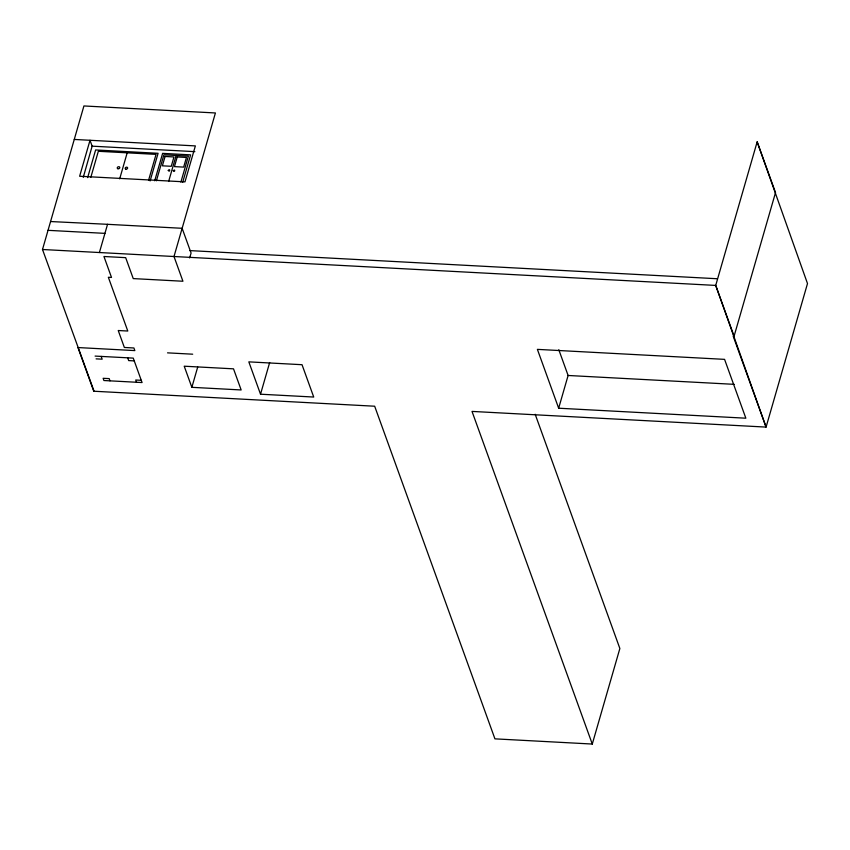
<?xml version="1.0" encoding="UTF-8"?>
<svg xmlns="http://www.w3.org/2000/svg" width="850" height="850" viewBox="0 0 850 850"><rect width="100%" height="100%" fill="white"/><g stroke="black" fill="none" stroke-linecap="round" stroke-linejoin="round"><path stroke-width="1.27" d="M94.074 391.244L42.5 249.496L83.927 105.953L215.422 112.965L173.995 256.519L182.931 281.244L133.248 278.598L125.672 257.656L103.944 256.498L111.509 277.44L108.343 277.27L127.787 331.033L118.235 330.522L124.355 347.469L133.907 347.979L134.852 350.593L77.956 347.554L93.744 391.223L374.669 406.215L494.934 738.852L592.28 744.048L619.862 648.497L535.181 414.279M83.257 177.363L92.14 146.168L194.863 151.651M87.646 177.607L95.625 149.961L158.089 153.298L150.11 180.933M90.823 177.31L98.334 151.289L156.049 154.371L148.538 180.391M119.68 178.851L127.192 152.83M99.397 252.535L107.546 224.315L182.134 228.299L191.08 253.034L189.656 257.943M154.711 180.784L162.616 153.372L190.613 154.87L182.708 182.272M156.4 180.806L163.901 154.817L188.381 156.124L180.88 182.113M168.64 181.464L176.141 155.476M167.524 352.856L192.695 354.195M191.856 387.324L184.216 366.201L233.516 368.836L241.156 389.959L191.856 387.324L197.71 367.041M260.525 394.209L248.827 361.866L302.026 364.703L313.724 397.046L260.525 394.209L269.673 362.514M558.662 408.212L537.391 349.371L724.572 359.359L745.854 418.2L558.662 408.212L568.108 375.477L558.801 349.733M757.159 141.876L807.5 283.549L766.073 427.093L733.178 336.132L734.081 336.186L775.519 192.599L757.169 141.833L715.721 285.419L766.073 427.093L472.016 411.411L592.28 744.048M50.564 221.542L107.546 224.315M74.269 139.442L195.362 145.903L184.981 181.868L79.634 176.248L90.015 140.282L92.204 146.359M48.036 230.329L104.933 233.367M189.847 250.601L717.368 278.747M42.5 249.496L715.721 285.419L734.081 336.186M568.108 375.477L734.209 384.338M95.094 356.086L133.248 358.116L142.077 382.553L103.923 380.524L103.126 378.303L109.183 378.611L109.99 380.842M96.093 358.859L102.159 359.178L101.161 356.405M134.247 360.889L128.679 360.591L127.681 357.818M141.27 380.322L135.713 380.024L136.521 382.256M168.268 170.404C169.671 173.081 170.786 167.907 168.268 170.404M173.294 170.68C174.654 173.251 175.727 168.258 173.294 170.68M165.07 156.464L162.371 165.824L171.264 166.292L173.963 156.942L165.07 156.464M177.236 156.963L174.452 166.621L183.653 167.11L186.437 157.452L177.236 156.963M117.906 168.736A1.317 0.999 -19.9 0 0 119.808 167.546A1.317 0.999 -19.9 0 0 117.853 166.972A1.317 0.999 -19.9 0 0 117.906 168.736M125.811 169.118A1.264 0.967 -19.9 0 0 127.627 167.971A1.264 0.967 -19.9 0 0 125.757 167.418A1.264 0.967 -19.9 0 0 125.811 169.118"/></g></svg>
